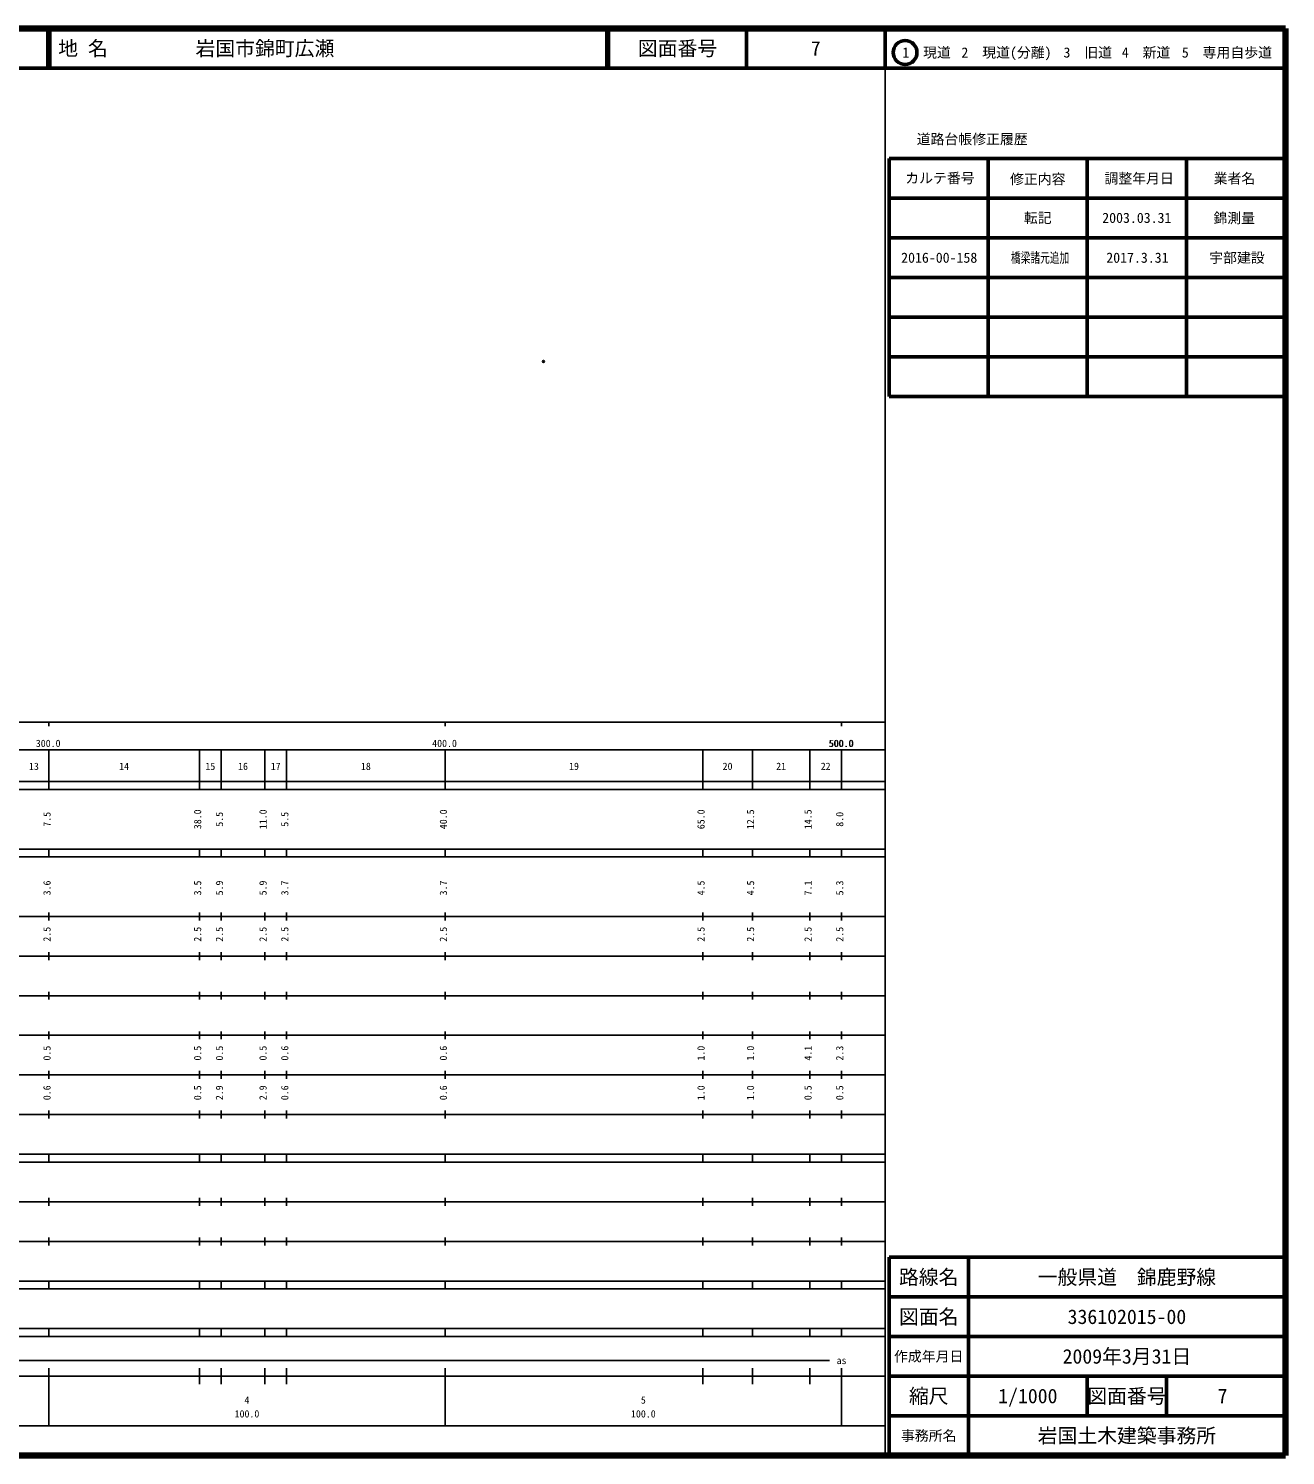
# Model space of a CAD drawing. Units: millimetres on the paper. Extents: x 40 to 680, y 20 to 380.
# Drawn here: x 362.9 to 680, y 20 to 380 of the extents above; entities that cross this region are included whole.
import ezdxf
from ezdxf.enums import TextEntityAlignment as Align

# ---------------------------------------------------------------- set-up
doc = ezdxf.new("R2010")
doc.units = ezdxf.units.MM
doc.header["$PDMODE"] = 32
doc.header["$PDSIZE"] = 0.5
doc.layers.add('M-OTRS', color=6, linetype='Continuous')
doc.layers.add('M-TTL-TXT', color=7, linetype='Continuous')
for name, color, linetype, lineweight in [('M-TTL', 2, 'Continuous', 140), ('M-TTL-BAND', 7, 'Continuous', 25), ('M-TTL-FRAM', 2, 'Continuous', 50), ('M-TTL-LINE', 7, 'Continuous', 50)]:
    doc.layers.add(name, color=color, linetype=linetype, lineweight=lineweight)
doc.styles.add('ＭＳ ゴシック', font='')
doc.styles.get('ＭＳ ゴシック').set_extended_font_data('MS Gothic')

msp = doc.modelspace()

# ---------------------------------------------------------------- linework, layer by layer
at = {"layer": 'M-OTRS'}
msp.add_point((492.785, 296.025), dxfattribs=at)
at = {"layer": 'M-TTL'}
for p, q in [((680, 380), (40, 380)), ((680, 20), (680, 380)), ((40, 20), (680, 20))]:
    msp.add_line(p, q, dxfattribs=at)
at = {"layer": 'M-TTL-BAND'}
for p, q in [((579, 20), (579, 370)), ((40, 205), (579, 205)), ((368, 205), (368, 204)), ((468, 205), (468, 204)), ((568, 205), (568, 204)), ((68, 198), (579, 198)), ((368, 188), (368, 198)), ((406, 188), (406, 198)), ((411.5, 188), (411.5, 198)), ((422.5, 188), (422.5, 198)), ((428, 188), (428, 198)), ((468, 188), (468, 198)), ((533, 188), (533, 198)), ((545.5, 188), (545.5, 198)), ((560, 188), (560, 198)), ((568, 188), (568, 198)), ((40, 190), (579, 190)), ((40, 188), (579, 188)), ((40, 173), (579, 173)), ((368, 171), (368, 173)), ((406, 171), (406, 173)), ((411.5, 171), (411.5, 173)), ((422.5, 171), (422.5, 173)), ((428, 171), (428, 173)), ((468, 171), (468, 173)), ((533, 171), (533, 173)), ((545.5, 171), (545.5, 173)), ((560, 171), (560, 173)), ((568, 171), (568, 173)), ((40, 171), (579, 171)), ((40, 156), (579, 156)), ((368, 155), (368, 157)), ((406, 155), (406, 157)), ((411.5, 155), (411.5, 157)), ((422.5, 155), (422.5, 157)), ((428, 155), (428, 157)), ((468, 155), (468, 157)), ((533, 155), (533, 157)), ((545.5, 155), (545.5, 157)), ((560, 155), (560, 157)), ((568, 155), (568, 157)), ((46, 146), (579, 146)), ((368, 145), (368, 147)), ((406, 145), (406, 147)), ((411.5, 145), (411.5, 147)), ((422.5, 145), (422.5, 147)), ((428, 145), (428, 147)), ((468, 145), (468, 147)), ((533, 145), (533, 147)), ((545.5, 145), (545.5, 147)), ((560, 145), (560, 147)), ((568, 145), (568, 147)), ((368, 135), (368, 137)), ((406, 135), (406, 137)), ((411.5, 135), (411.5, 137)), ((422.5, 135), (422.5, 137)), ((428, 135), (428, 137)), ((468, 135), (468, 137)), ((533, 135), (533, 137)), ((545.5, 135), (545.5, 137)), ((560, 135), (560, 137)), ((568, 135), (568, 137)), ((52, 136), (579, 136)), ((46, 126), (579, 126)), ((368, 125), (368, 127)), ((406, 125), (406, 127)), ((411.5, 125), (411.5, 127)), ((422.5, 125), (422.5, 127)), ((428, 125), (428, 127)), ((468, 125), (468, 127)), ((533, 125), (533, 127)), ((545.5, 125), (545.5, 127)), ((560, 125), (560, 127)), ((568, 125), (568, 127)), ((52, 116), (579, 116)), ((368, 115), (368, 117)), ((406, 115), (406, 117)), ((411.5, 115), (411.5, 117)), ((422.5, 115), (422.5, 117)), ((428, 115), (428, 117)), ((468, 115), (468, 117)), ((533, 115), (533, 117)), ((545.5, 115), (545.5, 117)), ((560, 115), (560, 117)), ((568, 115), (568, 117)), ((46, 106), (579, 106)), ((368, 105), (368, 107)), ((406, 105), (406, 107)), ((411.5, 105), (411.5, 107)), ((422.5, 105), (422.5, 107)), ((428, 105), (428, 107)), ((468, 105), (468, 107)), ((533, 105), (533, 107)), ((545.5, 105), (545.5, 107)), ((560, 105), (560, 107)), ((568, 105), (568, 107)), ((40, 96), (579, 96)), ((40, 94), (579, 94)), ((368, 94), (368, 96)), ((406, 94), (406, 96)), ((411.5, 94), (411.5, 96)), ((422.5, 94), (422.5, 96)), ((428, 94), (428, 96)), ((468, 94), (468, 96)), ((533, 94), (533, 96)), ((545.5, 94), (545.5, 96)), ((560, 94), (560, 96)), ((568, 94), (568, 96)), ((49, 84), (579, 84)), ((368, 83), (368, 85)), ((406, 83), (406, 85)), ((411.5, 83), (411.5, 85)), ((422.5, 83), (422.5, 85)), ((428, 83), (428, 85)), ((468, 83), (468, 85)), ((533, 83), (533, 85)), ((545.5, 83), (545.5, 85)), ((560, 83), (560, 85)), ((568, 83), (568, 85)), ((40, 74), (579, 74)), ((368, 73), (368, 75)), ((406, 73), (406, 75)), ((411.5, 73), (411.5, 75)), ((422.5, 73), (422.5, 75)), ((428, 73), (428, 75)), ((468, 73), (468, 75)), ((533, 73), (533, 75)), ((545.5, 73), (545.5, 75)), ((560, 73), (560, 75)), ((568, 73), (568, 75)), ((40, 64), (579, 64)), ((40, 62), (579, 62)), ((368, 62), (368, 64)), ((406, 62), (406, 64)), ((411.5, 62), (411.5, 64)), ((422.5, 62), (422.5, 64)), ((428, 62), (428, 64)), ((468, 62), (468, 64)), ((533, 62), (533, 64)), ((545.5, 62), (545.5, 64)), ((560, 62), (560, 64)), ((568, 62), (568, 64)), ((40, 52), (579, 52)), ((368, 50), (368, 52)), ((406, 50), (406, 52)), ((411.5, 50), (411.5, 52)), ((422.5, 50), (422.5, 52)), ((428, 50), (428, 52)), ((468, 50), (468, 52)), ((533, 50), (533, 52)), ((545.5, 50), (545.5, 52)), ((560, 50), (560, 52)), ((568, 50), (568, 52)), ((40, 50), (579, 50)), ((71, 44), (565, 44)), ((40, 40), (579, 40)), ((368, 27.5), (368, 42)), ((406, 38), (406, 42)), ((411.5, 38), (411.5, 42)), ((422.5, 38), (422.5, 42)), ((428, 38), (428, 42)), ((468, 27.5), (468, 42)), ((533, 38), (533, 42)), ((545.5, 38), (545.5, 42)), ((560, 38), (560, 42)), ((568, 27.5), (568, 42)), ((68, 27.5), (579, 27.5))]:
    msp.add_line(p, q, dxfattribs=at)
at = {"layer": 'M-TTL-FRAM'}
for p, q in [((580, 347.197), (580, 287.197)), ((580, 347.197), (680, 347.197)), ((580, 287.197), (680, 287.197)), ((680, 70), (580, 70)), ((580, 70), (580, 20))]:
    msp.add_line(p, q, dxfattribs=at)
at = {"layer": 'M-TTL-LINE'}
for p, q in [((367.75, 380), (367.75, 370)), ((368.25, 380), (368.25, 370)), ((508.747, 380), (508.747, 370)), ((509.247, 380), (509.247, 370)), ((543.997, 380), (543.997, 370)), ((579, 380), (579, 370)), ((40, 370), (680, 370)), ((605, 347.197), (605, 287.197)), ((630, 347.197), (630, 287.197)), ((655, 347.197), (655, 287.197)), ((580, 337.197), (680, 337.197)), ((580, 327.197), (680, 327.197)), ((580, 317.197), (680, 317.197)), ((580, 307.197), (680, 307.197)), ((580, 297.197), (680, 297.197)), ((600, 70), (600, 20)), ((680, 60), (580, 60)), ((680, 50), (580, 50)), ((680, 40), (580, 40)), ((630, 40), (630, 30)), ((650, 40), (650, 30)), ((680, 30), (580, 30))]:
    msp.add_line(p, q, dxfattribs=at)
msp.add_circle((584.031, 373.958), 3, dxfattribs=at)

# ---------------------------------------------------------------- texts
at = {"layer": 'M-TTL-BAND', "style": 'ＭＳ ゴシック'}
for s, p in [('300.0', (367.844, 198.195)), ('400.0', (467.844, 198.195)), ('500.0', (567.844, 198.195)), ('500.0', (568, 198.195)), ('13', (364.25, 192.405)), ('14', (387, 192.405)), ('15', (408.75, 192.405)), ('16', (417, 192.405)), ('17', (425.25, 192.405)), ('18', (448, 192.405)), ('19', (500.5, 192.405)), ('20', (539.25, 192.405)), ('21', (552.75, 192.405)), ('22', (564, 192.405)), ('as', (568, 42.5)), ('4', (418, 32.523)), ('5', (518, 32.523)), ('100.0', (418, 29.033)), ('100.0', (518, 29.033))]:
    msp.add_text(s, height=1.833, dxfattribs=at).set_placement(p, align=Align.BOTTOM_CENTER)
for s, p in [('7.5', (369, 180.5)), ('38.0', (407, 180.5)), ('5.5', (412.5, 180.5)), ('11.0', (423.5, 180.5)), ('5.5', (429, 180.5)), ('40.0', (469, 180.5)), ('65.0', (534, 180.5)), ('12.5', (546.5, 180.5)), ('14.5', (561, 180.5)), ('8.0', (569, 180.5)), ('3.6', (369, 163.174)), ('3.5', (407, 163.174)), ('5.9', (412.5, 163.174)), ('5.9', (423.5, 163.174)), ('3.7', (429, 163.174)), ('3.7', (469, 163.174)), ('4.5', (534, 163.174)), ('4.5', (546.5, 163.174)), ('7.1', (561, 163.174)), ('5.3', (569, 163.174)), ('2.5', (369, 151.5)), ('2.5', (407, 151.5)), ('2.5', (412.5, 151.5)), ('2.5', (423.5, 151.5)), ('2.5', (429, 151.5)), ('2.5', (469, 151.5)), ('2.5', (534, 151.5)), ('2.5', (546.5, 151.5)), ('2.5', (561, 151.5)), ('2.5', (569, 151.5)), ('0.5', (369, 121.5)), ('0.5', (407, 121.5)), ('0.5', (412.5, 121.5)), ('0.5', (423.5, 121.5)), ('0.6', (429, 121.5)), ('0.6', (469, 121.5)), ('1.0', (534, 121.5)), ('1.0', (546.5, 121.5)), ('4.1', (561, 121.5)), ('2.3', (569, 121.5)), ('0.6', (369, 111.5)), ('0.5', (407, 111.5)), ('2.9', (412.5, 111.5)), ('2.9', (423.5, 111.5)), ('0.6', (429, 111.5)), ('0.6', (469, 111.5)), ('1.0', (534, 111.5)), ('1.0', (546.5, 111.5)), ('0.5', (561, 111.5)), ('0.5', (569, 111.5))]:
    msp.add_text(s, height=1.833, rotation=90, dxfattribs=at).set_placement(p, align=Align.BOTTOM_CENTER)
at = {"layer": 'M-TTL-TXT', "style": 'ＭＳ ゴシック'}
for s, p in [('地 名', (370.38, 375)), ('岩国市錦町広瀬', (405.024, 375))]:
    msp.add_text(s, height=3.666, dxfattribs=at).set_placement(p, align=Align.MIDDLE_LEFT)
for s, height, p in [('図面番号', 3.666, (526.622, 375)), ('7', 3.666, (561.497, 375)), ('1\u3000現道', 2.566, (589.448, 373.958)), ('2\u3000現道(分離)', 2.566, (609.619, 373.958)), ('3\u3000旧道', 2.566, (630.121, 373.958)), ('4\u3000新道', 2.566, (644.824, 373.958)), ('5\u3000専用自歩道', 2.566, (665.228, 373.958)), ('道路台帳修正履歴', 2.566, (600.968, 352.113)), ('カルテ番号', 2.566, (592.839, 342.277)), ('修正内容', 2.566, (617.509, 342.023)), ('調整年月日', 2.566, (643.089, 342.197)), ('業者名', 2.566, (667.134, 342.197)), ('転記', 2.566, (617.5, 332.245)), ('2003.03.31', 2.566, (642.5, 332.245)), ('錦測量', 2.566, (667.077, 332.189)), ('路線名', 3.666, (590, 65)), ('路線名', 3.666, (590, 65)), ('一般県道\u3000錦鹿野線', 3.666, (640, 65)), ('図面名', 3.666, (590, 55)), ('図面名', 3.666, (590, 55)), ('336102015-00', 3.666, (640, 55)), ('2009年3月31日', 3.666, (640, 45)), ('作成年月日', 2.566, (590, 45)), ('作成年月日', 2.566, (590, 45)), ('縮尺', 3.666, (590, 35)), ('縮尺', 3.666, (590, 35)), ('1/1000', 3.666, (615, 35)), ('図面番号', 3.666, (640, 35)), ('図面番号', 3.666, (640, 35)), ('7', 3.666, (664.125, 35)), ('事務所名', 2.566, (590, 25)), ('事務所名', 2.566, (590, 25)), ('岩国土木建築事務所', 3.666, (640, 25))]:
    msp.add_text(s, height=height, dxfattribs=at).set_placement(p, align=Align.MIDDLE_CENTER)
for s, p in [('2016-00-158', (583.046, 320.138)), ('2017.3.31', (634.796, 320.138))]:
    msp.add_text(s, height=2.566, dxfattribs=at).set_placement(p, align=Align.BOTTOM_LEFT)
at = {"layer": 'M-TTL-TXT', "style": 'ＭＳ ゴシック', "width": 0.7}
msp.add_text('橋梁諸元追加', height=2.566, dxfattribs=at).set_placement((610.749, 320.138), align=Align.BOTTOM_LEFT)
at = {"layer": 'M-TTL-TXT', "style": 'ＭＳ ゴシック'}
msp.add_text('宇部建設', height=2.566, dxfattribs=at).set_placement((667.758, 320.138), align=Align.BOTTOM_CENTER)

doc.saveas('drawing.dxf')
